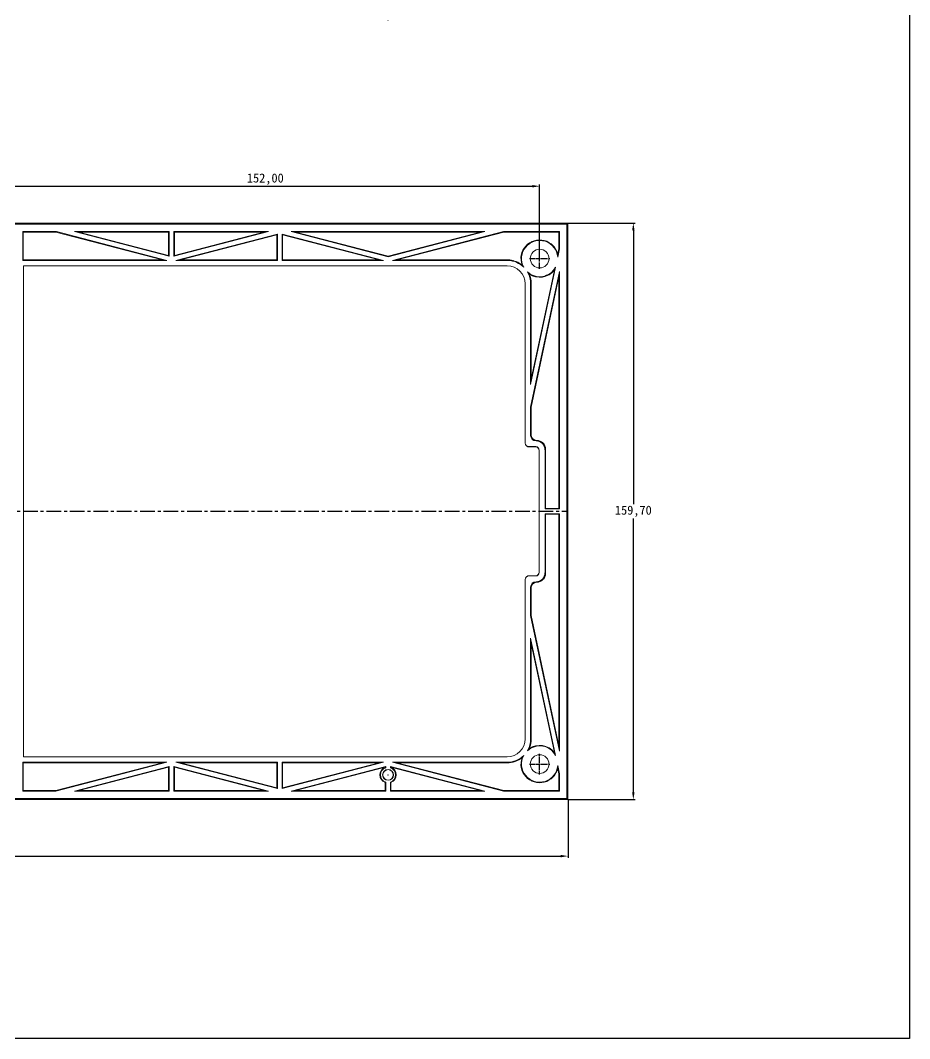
# Model space of a CAD drawing. Header units: millimetres. Extents: x 2761 to 3266, y -58 to 524.
# Drawn here: x 3019.6 to 3265.9, y -58.2 to 223.9 of the extents above; entities that cross this region are included whole.
import ezdxf

# ---------------------------------------------------------------- set-up
doc = ezdxf.new("R2010")
doc.units = ezdxf.units.MM
doc.header["$PDSIZE"] = -1
doc.linetypes.add('CENTER', pattern=[10.16, 6.35, -1.27, 1.27, -1.27])
doc.layers.add('dim', color=82, linetype='Continuous', lineweight=9)
doc.dimstyles.new('ISO-25', dxfattribs={"dimtxt": 2.5, "dimasz": 2.5, "dimexe": 1.25, "dimexo": 0.625, "dimtad": 1, "dimtxsty": 'Standard', "dimcen": 2.5, "dimadec": 0, "dimazin": 0, "dimtfac": 1, "dimtmove": 0, "dimatfit": 3, "dimfxl": 1, "dimarcsym": 0})

# ---------------------------------------------------------------- blocks, each defined once
blk = doc.blocks.new('*D18')
at = {"layer": 'Defpoints', "color": 0, "transparency": 16777216}
for p in [(3163.41, 177.93), (3011.41, 173.29), (3163.41, 157.88)]:
    blk.add_point(p, dxfattribs=at)
at = {"layer": 'dim', "color": 0, "lineweight": -2, "transparency": 16777216}
for p, q in [((3011.41, 173.29), (3011.41, 178.43)), ((3013.41, 177.93), (3161.41, 177.93)), ((3163.41, 157.88), (3163.41, 178.43))]:
    blk.add_line(p, q, dxfattribs=at)
at = {"layer": 'dim', "color": 0, "transparency": 16777216}
for points in [[(3013.41, 178.26), (3013.41, 177.59), (3011.41, 177.93)], [(3161.41, 178.26), (3161.41, 177.59), (3163.41, 177.93)]]:
    blk.add_solid(points, dxfattribs=at)
at = {"layer": 'dim', "color": 0, "transparency": 16777216, "insert": (3087.41, 179.88), "char_height": 2.5, "attachment_point": 5}
blk.add_mtext('152,00', dxfattribs=at)
blk = doc.blocks.new('*D21')
at = {"layer": 'Defpoints', "color": 0, "transparency": 16777216}
for p in [(2851.56, 8.03), (3171.26, 8.03), (3171.26, -7.62)]:
    blk.add_point(p, dxfattribs=at)
at = {"layer": 'dim', "color": 0, "lineweight": -2, "transparency": 16777216}
for p, q in [((2851.56, 8.03), (2851.56, -8.12)), ((3171.26, 8.03), (3171.26, -8.12)), ((2853.56, -7.62), (3169.26, -7.62))]:
    blk.add_line(p, q, dxfattribs=at)
at = {"layer": 'dim', "color": 0, "transparency": 16777216}
for points in [[(2853.56, -7.28), (2853.56, -7.95), (2851.56, -7.62)], [(3169.26, -7.28), (3169.26, -7.95), (3171.26, -7.62)]]:
    blk.add_solid(points, dxfattribs=at)
at = {"layer": 'dim', "color": 0, "transparency": 16777216, "insert": (3011.41, -5.66), "char_height": 2.5, "attachment_point": 5}
blk.add_mtext('319,70', dxfattribs=at)
blk = doc.blocks.new('*D22')
at = {"layer": 'Defpoints', "color": 0, "transparency": 16777216}
for p in [(3171.26, 167.73), (3189.36, 167.73), (3171.26, 8.03)]:
    blk.add_point(p, dxfattribs=at)
at = {"layer": 'dim', "color": 0, "lineweight": -2, "transparency": 16777216}
for p, q in [((3171.26, 167.73), (3189.86, 167.73)), ((3189.36, 165.73), (3189.36, 89.84)), ((3189.36, 10.03), (3189.36, 85.92)), ((3171.26, 8.03), (3189.86, 8.03))]:
    blk.add_line(p, q, dxfattribs=at)
at = {"layer": 'dim', "color": 0, "transparency": 16777216}
for points in [[(3189.03, 165.73), (3189.69, 165.73), (3189.36, 167.73)], [(3189.03, 10.03), (3189.69, 10.03), (3189.36, 8.03)]]:
    blk.add_solid(points, dxfattribs=at)
at = {"layer": 'dim', "color": 0, "transparency": 16777216, "insert": (3189.36, 87.88), "char_height": 2.5, "attachment_point": 5}
blk.add_mtext('159,70', dxfattribs=at)

msp = doc.modelspace()

# ---------------------------------------------------------------- linework, layer by layer
at = {"color": 7, "linetype": 'Continuous', "lineweight": 15}
for p, q in [((3121.463, 223.862), (3121.354, 223.862)), ((2851.559, 167.731), (3171.259, 167.731)), ((2851.899, 167.39), (3170.918, 167.39)), ((3171.259, 167.731), (3170.918, 167.39)), ((3170.918, 167.39), (3170.918, 8.371)), ((3171.259, 167.731), (3171.259, 8.031)), ((3020.201, 165.381), (3020.357, 165.226)), ((3029.6, 165.381), (3020.201, 165.381)), ((3020.201, 157.383), (3020.201, 165.381)), ((3029.372, 165.226), (3020.357, 165.226)), ((3020.357, 165.226), (3020.357, 157.538)), ((3029.372, 165.226), (3029.386, 165.337)), ((3029.372, 165.226), (3058.947, 157.538)), ((3029.52, 165.348), (3060.162, 157.383)), ((3060.757, 165.381), (3034.57, 165.381)), ((3060.757, 158.574), (3034.57, 165.381)), ((3035.785, 165.226), (3034.57, 165.381)), ((3060.602, 158.775), (3035.785, 165.226)), ((3060.602, 165.226), (3035.785, 165.226)), ((3060.602, 165.226), (3060.757, 165.381)), ((3060.602, 165.226), (3060.602, 158.775)), ((3060.757, 165.381), (3060.757, 158.574)), ((3062.06, 158.574), (3062.06, 165.381)), ((3088.247, 165.381), (3062.06, 158.574)), ((3088.247, 165.381), (3062.06, 165.381)), ((3062.215, 165.226), (3062.06, 165.381)), ((3087.032, 165.226), (3062.215, 165.226)), ((3087.032, 165.226), (3062.215, 158.775)), ((3062.215, 165.226), (3062.215, 158.775)), ((3062.655, 157.383), (3090.757, 164.687)), ((3063.87, 157.538), (3090.602, 164.487)), ((3087.032, 165.226), (3088.247, 165.381)), ((3090.602, 164.487), (3090.757, 164.687)), ((3090.602, 164.487), (3090.602, 157.538)), ((3090.757, 164.687), (3090.757, 157.383)), ((3092.06, 164.687), (3120.162, 157.383)), ((3092.06, 157.383), (3092.06, 164.687)), ((3092.215, 164.487), (3092.06, 164.687)), ((3092.215, 164.487), (3092.215, 157.538)), ((3092.215, 164.487), (3118.947, 157.538)), ((3148.247, 165.381), (3094.57, 165.381)), ((3121.409, 158.405), (3094.57, 165.381)), ((3095.785, 165.226), (3094.57, 165.381)), ((3121.409, 158.565), (3095.785, 165.226)), ((3147.032, 165.226), (3095.785, 165.226)), ((3148.247, 165.381), (3121.409, 158.405)), ((3147.032, 165.226), (3121.409, 158.565)), ((3122.655, 157.383), (3153.425, 165.381)), ((3123.87, 157.538), (3153.445, 165.226)), ((3147.032, 165.226), (3148.247, 165.381)), ((3168.909, 165.381), (3153.425, 165.381)), ((3153.425, 165.381), (3153.445, 165.226)), ((3168.753, 165.226), (3153.445, 165.226)), ((3168.909, 165.381), (3168.753, 165.226)), ((3168.753, 160.584), (3168.753, 165.226)), ((3168.909, 160.568), (3168.909, 165.381)), ((3060.602, 158.775), (3060.757, 158.574)), ((3062.215, 158.775), (3062.06, 158.574)), ((3121.409, 158.405), (3121.409, 158.565)), ((3168.909, 160.568), (3168.418, 158.262)), ((3168.753, 160.584), (3168.44, 159.111)), ((3168.753, 160.584), (3168.909, 160.568)), ((3020.201, 157.383), (3020.357, 157.538)), ((3060.162, 157.383), (3020.201, 157.383)), ((3058.947, 157.538), (3020.357, 157.538)), ((3020.415, 155.881), (3154.409, 155.881)), ((3020.415, 19.881), (3020.415, 155.881)), ((3058.947, 157.538), (3060.162, 157.383)), ((3063.87, 157.538), (3062.655, 157.383)), ((3090.757, 157.383), (3062.655, 157.383)), ((3090.602, 157.538), (3063.87, 157.538)), ((3090.602, 157.538), (3090.757, 157.383)), ((3092.215, 157.538), (3092.06, 157.383)), ((3120.162, 157.383), (3092.06, 157.383)), ((3118.947, 157.538), (3092.215, 157.538)), ((3118.947, 157.538), (3120.162, 157.383)), ((3123.87, 157.538), (3122.655, 157.383)), ((3154.768, 157.383), (3122.655, 157.383)), ((3155.134, 157.538), (3123.87, 157.538)), ((3167.83, 155.494), (3160.911, 122.965)), ((3160.911, 116.704), (3168.909, 154.306)), ((3161.066, 124.443), (3167.504, 154.71)), ((3161.066, 116.687), (3168.753, 152.829)), ((3168.753, 152.829), (3168.909, 154.306)), ((3168.753, 88.688), (3168.753, 152.829)), ((3168.909, 88.532), (3168.909, 154.306)), ((3159.409, 150.881), (3159.409, 106.786)), ((3160.911, 122.965), (3160.911, 150.881)), ((3161.066, 150.881), (3160.911, 150.881)), ((3161.066, 124.443), (3161.066, 150.881)), ((3160.911, 122.965), (3161.066, 124.443)), ((3160.911, 108.873), (3160.911, 116.704)), ((3161.066, 116.687), (3160.911, 116.704)), ((3161.066, 109.028), (3161.066, 116.687)), ((3160.911, 108.873), (3161.066, 109.028)), ((3162.557, 107.536), (3162.402, 107.381)), ((3159.7, 106.083), (3159.787, 105.996)), ((3162.303, 105.791), (3160.404, 105.791)), ((3160.404, 105.791), (3160.491, 105.704)), ((3160.491, 105.704), (3162.303, 105.704)), ((3162.303, 105.704), (3162.303, 105.791)), ((3163.298, 70.965), (3163.298, 104.796)), ((3165.043, 105.05), (3164.888, 104.895)), ((3164.888, 104.895), (3164.888, 88.532)), ((3165.043, 105.05), (3165.043, 88.688)), ((3165.043, 88.688), (3164.888, 88.532)), ((3168.909, 88.532), (3164.888, 88.532)), ((3168.753, 88.688), (3165.043, 88.688)), ((3168.909, 88.532), (3168.753, 88.688)), ((3164.888, 87.229), (3168.909, 87.229)), ((3164.888, 87.229), (3164.888, 70.867)), ((3164.888, 87.229), (3165.043, 87.074)), ((3165.043, 87.074), (3168.753, 87.074)), ((3165.043, 87.074), (3165.043, 70.711)), ((3168.753, 87.074), (3168.909, 87.229)), ((3168.753, 22.933), (3168.753, 87.074)), ((3168.909, 21.456), (3168.909, 87.229)), ((3164.888, 70.867), (3165.043, 70.711)), ((3159.409, 68.975), (3159.409, 24.881)), ((3159.787, 69.766), (3159.7, 69.679)), ((3160.491, 70.058), (3160.404, 69.97)), ((3160.404, 69.97), (3162.303, 69.97)), ((3162.303, 70.058), (3160.491, 70.058)), ((3162.303, 69.97), (3162.303, 70.058)), ((3162.402, 68.381), (3162.557, 68.225)), ((3160.911, 59.058), (3160.911, 66.889)), ((3161.066, 66.734), (3160.911, 66.889)), ((3161.066, 59.074), (3161.066, 66.734)), ((3161.066, 59.074), (3160.911, 59.058)), ((3168.909, 21.456), (3160.911, 59.058)), ((3168.753, 22.933), (3161.066, 59.074)), ((3160.911, 24.881), (3160.911, 52.796)), ((3160.911, 52.796), (3167.83, 20.268)), ((3160.911, 52.796), (3161.066, 51.319)), ((3161.066, 51.319), (3167.504, 21.052)), ((3161.066, 24.881), (3161.066, 51.319)), ((3161.066, 24.881), (3160.911, 24.881)), ((3168.753, 22.933), (3168.909, 21.456)), ((3154.409, 19.881), (3020.415, 19.881)), ((3020.201, 18.379), (3060.162, 18.379)), ((3020.201, 18.379), (3020.201, 10.381)), ((3020.357, 18.223), (3020.201, 18.379)), ((3020.357, 18.223), (3058.947, 18.223)), ((3020.357, 10.536), (3020.357, 18.223)), ((3058.947, 18.223), (3029.372, 10.536)), ((3060.162, 18.379), (3029.392, 10.381)), ((3034.57, 10.381), (3060.757, 17.187)), ((3035.785, 10.536), (3060.602, 16.987)), ((3058.947, 18.223), (3060.162, 18.379)), ((3060.602, 16.987), (3060.757, 17.187)), ((3060.602, 10.536), (3060.602, 16.987)), ((3060.757, 17.187), (3060.757, 10.381)), ((3062.06, 17.187), (3088.247, 10.381)), ((3062.06, 10.381), (3062.06, 17.187)), ((3062.215, 16.987), (3062.06, 17.187)), ((3062.215, 10.536), (3062.215, 16.987)), ((3062.215, 16.987), (3087.032, 10.536)), ((3062.655, 18.379), (3090.757, 18.379)), ((3090.757, 11.074), (3062.655, 18.379)), ((3063.87, 18.223), (3062.655, 18.379)), ((3090.602, 11.275), (3063.87, 18.223)), ((3063.87, 18.223), (3090.602, 18.223)), ((3090.602, 18.223), (3090.757, 18.379)), ((3090.602, 11.275), (3090.602, 18.223)), ((3090.757, 18.379), (3090.757, 11.074)), ((3092.06, 11.074), (3092.06, 18.379)), ((3120.162, 18.379), (3092.06, 11.074)), ((3092.06, 18.379), (3120.162, 18.379)), ((3092.215, 18.223), (3092.06, 18.379)), ((3092.215, 18.223), (3118.947, 18.223)), ((3118.947, 18.223), (3092.215, 11.275)), ((3092.215, 11.275), (3092.215, 18.223)), ((3094.57, 10.381), (3120.757, 17.187)), ((3095.785, 10.536), (3120.599, 16.986)), ((3118.947, 18.223), (3120.162, 18.379)), ((3120.602, 16.987), (3120.757, 17.187)), ((3120.757, 17.187), (3120.757, 16.877)), ((3122.06, 17.187), (3148.247, 10.381)), ((3122.06, 17.187), (3122.06, 16.877)), ((3122.06, 17.187), (3122.215, 16.987)), ((3122.218, 16.986), (3147.032, 10.536)), ((3122.655, 18.379), (3154.409, 18.379)), ((3153.425, 10.381), (3122.655, 18.379)), ((3123.87, 18.223), (3122.655, 18.379)), ((3123.87, 18.223), (3154.409, 18.223)), ((3153.445, 10.536), (3123.87, 18.223)), ((3154.409, 18.223), (3154.409, 18.379)), ((3168.418, 17.5), (3168.909, 15.194)), ((3168.44, 16.651), (3168.753, 15.178)), ((3168.909, 15.194), (3168.753, 15.178)), ((3168.753, 10.536), (3168.753, 15.178)), ((3168.909, 10.381), (3168.909, 15.194)), ((3120.602, 10.536), (3120.602, 12.775)), ((3120.757, 12.885), (3120.757, 10.381)), ((3122.06, 10.381), (3122.06, 12.885)), ((3122.215, 10.536), (3122.215, 12.775)), ((3020.357, 10.536), (3020.201, 10.381)), ((3020.201, 10.381), (3029.392, 10.381)), ((3020.357, 10.536), (3029.372, 10.536)), ((3029.372, 10.536), (3029.392, 10.381)), ((3035.785, 10.536), (3034.57, 10.381)), ((3034.57, 10.381), (3060.757, 10.381)), ((3035.785, 10.536), (3060.602, 10.536)), ((3060.602, 10.536), (3060.757, 10.381)), ((3062.215, 10.536), (3062.06, 10.381)), ((3062.06, 10.381), (3088.247, 10.381)), ((3062.215, 10.536), (3087.032, 10.536)), ((3087.032, 10.536), (3088.247, 10.381)), ((3090.602, 11.275), (3090.757, 11.074)), ((3092.215, 11.275), (3092.06, 11.074)), ((3095.785, 10.536), (3094.57, 10.381)), ((3094.57, 10.381), (3120.757, 10.381)), ((3095.785, 10.536), (3120.602, 10.536)), ((3120.602, 10.536), (3120.757, 10.381)), ((3122.215, 10.536), (3122.06, 10.381)), ((3122.06, 10.381), (3148.247, 10.381)), ((3122.215, 10.536), (3147.032, 10.536)), ((3147.032, 10.536), (3148.247, 10.381)), ((3153.425, 10.381), (3153.445, 10.536)), ((3153.425, 10.381), (3168.909, 10.381)), ((3153.445, 10.536), (3168.753, 10.536)), ((3168.909, 10.381), (3168.753, 10.536)), ((3171.259, 8.031), (2851.559, 8.031)), ((3170.918, 8.371), (2851.899, 8.371)), ((3171.259, 8.031), (3170.918, 8.371))]:
    msp.add_line(p, q, dxfattribs=at)
at = {"color": 1, "linetype": 'CENTER', "ltscale": 0.103483}
for p, q in [((3163.409, 155.035), (3163.409, 160.727)), ((3160.563, 157.881), (3166.254, 157.881)), ((3163.409, 15.035), (3163.409, 20.727)), ((3160.563, 17.881), (3166.254, 17.881))]:
    msp.add_line(p, q, dxfattribs=at)
at = {"color": 1, "linetype": 'CENTER', "ltscale": 0.6388}
msp.add_line((2851.559, 87.881), (3171.259, 87.881), dxfattribs=at)
msp.add_lwpolyline([(2760.651, 523.927), (3265.902, 523.927), (3265.902, -58.167), (2760.651, -58.167)], close=True)
at = {"color": 7, "linetype": 'Continuous', "lineweight": 15}
for centre, radius in [((3163.409, 157.881), 2.587), ((3163.409, 17.881), 2.587), ((3121.409, 14.881), 1.5), ((3121.409, 14.881), 1.454), ((3121.409, 14.881), 0.0544)]:
    msp.add_circle(centre, radius, dxfattribs=at)
for centre, radius, start, end in [((3031.409, 160.881), 4.85, 111.89046, 112.92192), ((3163.409, 157.881), 5.179, 13.73392, 200.15447), ((3163.409, 157.881), 5.024, 4.3459, 208.28292), ((3154.409, 150.881), 5, 0, 90), ((3151.409, 160.881), 4.85, 313.68118, 313.84175), ((3154.409, 150.881), 6.502, 45.2727, 86.91857), ((3151.409, 160.881), 5.005, 317.54237, 318.10061), ((3154.409, 150.881), 6.657, 51.57294, 84.02733), ((3163.409, 157.881), 5.024, 227.46705, 331.63804), ((3154.409, 150.881), 6.502, 0, 30.47727), ((3163.409, 157.881), 5.179, 235.5955, 322.25001), ((3154.409, 150.881), 6.657, 0, 24.17703), ((3154.409, 24.881), 5, 270, 0), ((3154.409, 24.881), 6.502, 329.52273, 0), ((3163.409, 17.881), 5.024, 28.36196, 132.53295), ((3154.409, 24.881), 6.657, 335.82297, 0), ((3163.409, 17.881), 5.179, 37.74999, 124.4045), ((3154.409, 24.881), 6.502, 270, 314.7273), ((3163.409, 17.881), 5.024, 151.71708, 355.6541), ((3121.409, 14.881), 2.255, 111.02756, 249.03958), ((3121.409, 14.881), 2.255, 290.96042, 68.97244), ((3154.409, 24.881), 6.657, 270, 308.42706), ((3163.409, 17.881), 5.179, 159.84553, 346.26608), ((3121.409, 14.881), 2.1, 108.07126, 251.92874), ((3121.409, 14.881), 2.1, 288.07126, 71.92874)]:
    msp.add_arc(centre, radius, start, end, dxfattribs=at)
for centre, major_axis, ratio, start_param, end_param in [((3162.404, 108.875), (1.057, 1.057), 0.9987828, 2.3568035, 3.9263436), ((3162.559, 109.03), (1.057, 1.057), 0.9987828, 2.3568035, 3.9263436), ((3162.399, 104.892), (1.761, 1.761), 0.9987828, 5.4983961, 7.0679362), ((3162.554, 105.047), (1.761, 1.761), 0.9987828, 5.4983961, 7.0679362), ((3160.404, 106.786), (0.704, -0.704), 0.9999239, 3.9269527, 5.4978252), ((3160.491, 106.699), (0.704, -0.704), 0.9999239, 4.712389, 5.4978252), ((3162.303, 104.796), (0, 0.995), 0.9999619, 4.712389, 6.2831853), ((3162.303, 104.709), (0, 0.995), 0.9999619, 4.712389, 6.2831853), ((3162.303, 71.053), (0, -0.995), 0.9999619, 0, 1.5707963), ((3162.303, 70.965), (0, -0.995), 0.9999619, 0, 1.5707963), ((3162.399, 70.87), (1.761, -1.761), 0.9987828, 5.4984344, 7.0679745), ((3162.554, 70.714), (1.761, -1.761), 0.9987828, 5.4984344, 7.0679745), ((3160.404, 68.975), (-0.704, -0.704), 0.9999239, 3.9269527, 5.4978252), ((3160.491, 69.063), (-0.704, -0.704), 0.9999239, 3.9269527, 4.712389), ((3162.404, 66.887), (1.057, -1.057), 0.9987828, 2.3568418, 3.9263818), ((3162.559, 66.732), (1.057, -1.057), 0.9987828, 2.3568418, 3.9263818)]:
    msp.add_ellipse(centre, major_axis=major_axis, ratio=ratio, start_param=start_param, end_param=end_param, dxfattribs=at)
for points in [[(3029.6, 165.381), (3029.525, 165.366), (3029.454, 165.352), (3029.386, 165.337)], [(3029.386, 165.337), (3029.43, 165.341), (3029.474, 165.344), (3029.52, 165.348)], [(3155.101, 157.502), (3154.994, 157.461), (3154.88, 157.419), (3154.758, 157.373)], [(3154.768, 157.383), (3154.896, 157.435), (3155.018, 157.486), (3155.134, 157.538)], [(3120.599, 16.986), (3120.6, 16.986), (3120.601, 16.986), (3120.602, 16.987)], [(3122.218, 16.986), (3122.217, 16.986), (3122.216, 16.986), (3122.215, 16.987)]]:
    msp.add_open_spline(points, degree=3, dxfattribs=at)
for points, knots in [([(3168.44, 159.111), (3168.442, 158.994), (3168.442, 158.869), (3168.436, 158.592), (3168.43, 158.441), (3168.418, 158.262)], [0, 0, 0, 0, 0.5, 0.5, 1, 1, 1, 1]), ([(3158.984, 155.5), (3158.88, 155.639), (3158.803, 155.744), (3158.664, 155.934), (3158.603, 156.018), (3158.546, 156.096)], [0, 0, 0, 0, 0.5, 0.5, 1, 1, 1, 1]), ([(3167.83, 155.494), (3167.767, 155.325), (3167.711, 155.185), (3167.604, 154.93), (3167.553, 154.816), (3167.504, 154.71)], [0, 0, 0, 0, 0.5, 0.5, 1, 1, 1, 1]), ([(3160.482, 153.607), (3160.42, 153.681), (3160.354, 153.761), (3160.203, 153.944), (3160.121, 154.044), (3160.012, 154.179)], [0, 0, 0, 0, 0.5, 0.5, 1, 1, 1, 1]), ([(3158.546, 19.665), (3158.603, 19.743), (3158.664, 19.827), (3158.803, 20.018), (3158.88, 20.123), (3158.984, 20.261)], [0, 0, 0, 0, 0.5, 0.5, 1, 1, 1, 1]), ([(3160.012, 21.583), (3160.121, 21.718), (3160.203, 21.818), (3160.354, 22.001), (3160.42, 22.08), (3160.482, 22.154)], [0, 0, 0, 0, 0.5, 0.5, 1, 1, 1, 1]), ([(3167.504, 21.052), (3167.553, 20.946), (3167.604, 20.832), (3167.711, 20.577), (3167.767, 20.437), (3167.83, 20.268)], [0, 0, 0, 0, 0.5, 0.5, 1, 1, 1, 1]), ([(3120.757, 16.877), (3120.707, 16.913), (3120.657, 16.949), (3120.607, 16.983), (3120.605, 16.984), (3120.604, 16.986), (3120.602, 16.987)], [0.0000001992, 0.0000001992, 0.0000001992, 0.0000001992, 0.004304378, 0.004304378, 0.004304378, 0.0044490968, 0.0044490968, 0.0044490968, 0.0044490968]), ([(3122.215, 16.987), (3122.213, 16.986), (3122.212, 16.984), (3122.21, 16.983), (3122.16, 16.949), (3122.11, 16.913), (3122.06, 16.877)], [-0.0001447188, -0.0001447188, -0.0001447188, -0.0001447188, 0, 0, 0, 0.0043041788, 0.0043041788, 0.0043041788, 0.0043041788]), ([(3168.418, 17.5), (3168.43, 17.32), (3168.436, 17.17), (3168.442, 16.893), (3168.442, 16.768), (3168.44, 16.651)], [0, 0, 0, 0, 0.5, 0.5, 1, 1, 1, 1]), ([(3120.602, 12.775), (3120.604, 12.776), (3120.605, 12.777), (3120.607, 12.778), (3120.657, 12.813), (3120.707, 12.848), (3120.757, 12.885)], [-0.0001491388, -0.0001491388, -0.0001491388, -0.0001491388, 0, 0, 0, 0.0043041788, 0.0043041788, 0.0043041788, 0.0043041788]), ([(3122.06, 12.885), (3122.11, 12.848), (3122.16, 12.813), (3122.21, 12.778), (3122.212, 12.777), (3122.214, 12.776), (3122.215, 12.775)], [0.0000001992, 0.0000001992, 0.0000001992, 0.0000001992, 0.004304378, 0.004304378, 0.004304378, 0.0044535168, 0.0044535168, 0.0044535168, 0.0044535168])]:
    msp.add_open_spline(points, degree=3, knots=knots, dxfattribs=at)

# ---------------------------------------------------------------- dimensions: what is measured, and where the dimension line sits
at = {"layer": 'dim'}
for base, p1, p2, picture, middle in [((3163.409, 177.925), (3011.409, 173.291), (3163.409, 157.881), '*D18', (3087.409, 179.883)), ((3171.259, -7.617), (2851.559, 8.031), (3171.259, 8.031), '*D21', (3011.409, -5.659))]:
    dim = msp.add_linear_dim(base=base, p1=p1, p2=p2, dimstyle='ISO-25', override={"dimasz": 2, "dimexe": 0.49975, "dimexo": 0, "dimgap": 0.49975, "dimtih": 1, "dimtoh": 1, "dimzin": 0, "dimadec": 2, "dimtzin": 0}, dxfattribs=at)
    dim.commit()
    dim.dimension.update_dxf_attribs({"geometry": picture, "text_midpoint": middle})
dim = msp.add_linear_dim(base=(3189.359, 167.731), p1=(3171.259, 8.031), p2=(3171.259, 167.731), angle=90, dimstyle='ISO-25', override={"dimasz": 2, "dimexe": 0.49975, "dimexo": 0, "dimgap": 0.49975, "dimtih": 1, "dimtoh": 1, "dimzin": 0, "dimadec": 2, "dimtzin": 0}, dxfattribs=at)
dim.commit()
dim.dimension.update_dxf_attribs({"geometry": '*D22', "text_midpoint": (3189.359, 87.881)})

doc.saveas('drawing.dxf')
